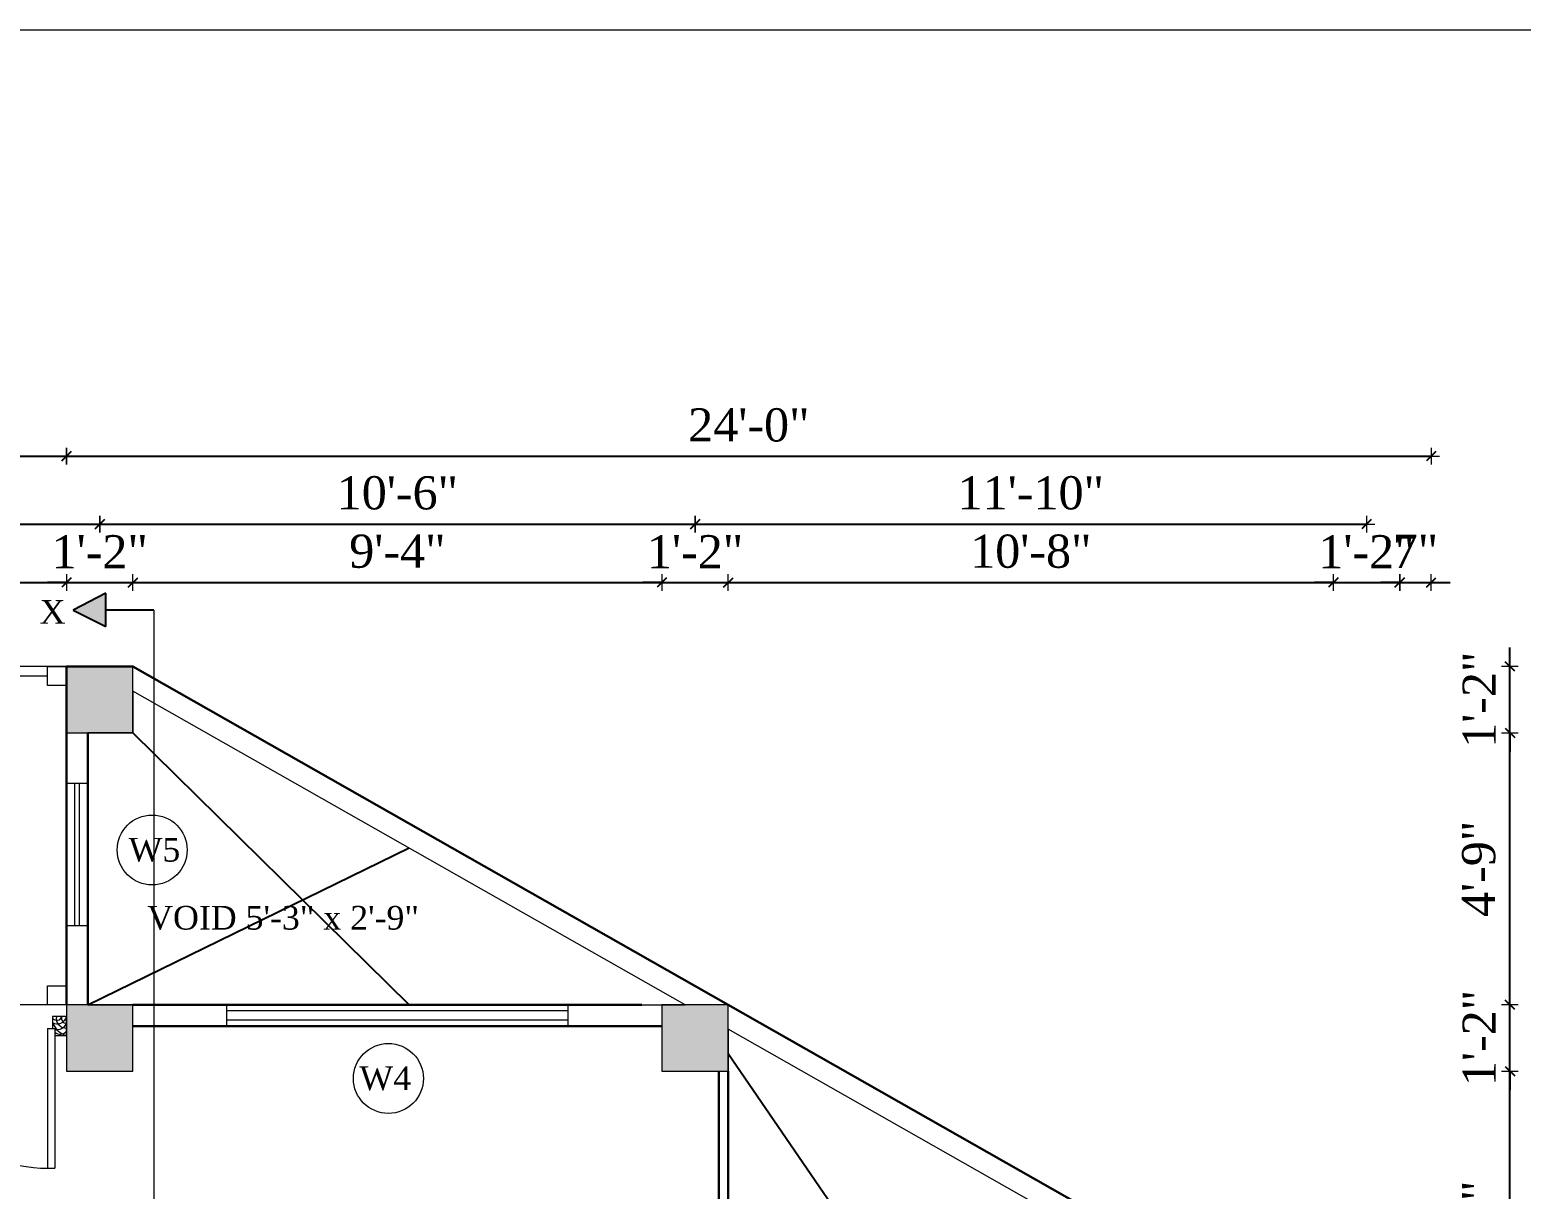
# Model space of a CAD drawing. Header units: inches. Extents: x 151827 to 158466, y -33102 to -30947.
# Drawn here: x 156315.8 to 156630.3, y -31191.8 to -30947.1 of the extents above; entities that cross this region are included whole.
import ezdxf

# ---------------------------------------------------------------- set-up
doc = ezdxf.new("R2010")
doc.units = ezdxf.units.IN
doc.header["$LTSCALE"] = 5
doc.header["$MEASUREMENT"] = 0
for name, color, linetype, lineweight in [('A-WALL', 7, 'Continuous', 9), ('Dimension', 7, 'Continuous', 18), ('DOOR', 62, 'Continuous', 0), ('Dw', 2, 'Continuous', 18), ('ele1', 21, 'Continuous', 20)]:
    doc.layers.add(name, color=color, linetype=linetype, lineweight=lineweight)
doc.layers.add('dim line', color=7, linetype='Continuous', lineweight=15, true_color=0xfab2b2)
doc.layers.add('TEXT', color=6, linetype='Continuous')
doc.layers.add('WALL', color=7, linetype='Continuous')
doc.styles.add('ordinary', font='times.ttf')
doc.dimstyles.new('Copy of 96', dxfattribs={"dimtxt": 7, "dimasz": 4, "dimexe": 0.5, "dimexo": 0.5, "dimgap": 3, "dimtad": 1, "dimdec": 1, "dimzin": 11, "dimdsep": 46, "dimlunit": 4, "dimtxsty": 'ordinary', "dimblk": 'OBLIQUE', "dimcen": 0.09, "dimse1": 1, "dimse2": 1, "dimclrt": 6, "dimazin": 0, "dimtfac": 1, "dimtdec": 1, "dimtix": 1, "dimtmove": 2, "dimatfit": 3, "dimldrblk": 'leader', "dimfxl": 0.5, "dimfxlon": 1, "dimtolj": 1, "dimtzin": 0, "dimarcsym": 0})

# ---------------------------------------------------------------- blocks, each defined once
blk = doc.blocks.new('oblique')
at = {"color": 0, "lineweight": -2}
blk.add_line((0.25, 0.25), (-0.25, -0.25), dxfattribs=at)
at = {"layer": 'dim line', "lineweight": 9}
for p, q in [((-0.4375, 0), (0.4375, 0)), ((0, 0.4375), (0, -0.4375))]:
    blk.add_line(p, q, dxfattribs=at)
blk = doc.blocks.new('*D431')
at = {"layer": 'A-WALL', "color": 0, "lineweight": -2, "ltscale": 5, "transparency": 16777216}
blk.add_line((156627.94, -31233.39), (156627.94, -31166.88), dxfattribs=at)
at = {"layer": 'Defpoints', "color": 0, "ltscale": 5, "transparency": 16777216}
for p in [(156463.07, -31166.88), (156627.94, -31166.88), (156604.68, -31233.39)]:
    blk.add_point(p, dxfattribs=at)
at = {"layer": 'A-WALL', "color": 0, "lineweight": -2, "ltscale": 5, "transparency": 16777216, "xscale": 4, "yscale": 4, "zscale": 4}
for p, rotation in [((156627.94, -31166.88), 90), ((156627.94, -31233.39), 270)]:
    blk.add_blockref('oblique', p, dxfattribs=dict(at, rotation=rotation))
at = {"layer": 'A-WALL', "color": 6, "ltscale": 5, "transparency": 16777216, "insert": (156621.37, -31200.13), "char_height": 7, "attachment_point": 5, "rotation": 90, "style": 'ordinary'}
blk.add_mtext('\\A1;5\'-7"', dxfattribs=at)
blk = doc.blocks.new('_OBLIQUE')
at = {"color": 0, "linetype": 'ByBlock'}
blk.add_line((-0.5, -0.5), (0.5, 0.5), dxfattribs=at)
blk = doc.blocks.new('leader')
at = {"layer": 'Dimension'}
for p, q in [((0, -4.328), (0, 4.328)), ((-4.424, 0), (4.424, 0))]:
    blk.add_line(p, q, dxfattribs=at)
blk = doc.blocks.new('*D432')
at = {"layer": 'A-WALL', "color": 0, "lineweight": -2, "ltscale": 5, "transparency": 16777216}
for p, q in [((156627.94, -31152.88), (156627.94, -31148.88)), ((156627.94, -31166.88), (156627.94, -31152.88)), ((156627.94, -31166.88), (156627.94, -31170.88))]:
    blk.add_line(p, q, dxfattribs=at)
at = {"layer": 'Defpoints', "color": 0, "ltscale": 5, "transparency": 16777216}
for p in [(156463.07, -31152.88), (156627.94, -31152.88), (156463.07, -31166.88)]:
    blk.add_point(p, dxfattribs=at)
at = {"layer": 'A-WALL', "color": 0, "lineweight": -2, "ltscale": 5, "transparency": 16777216, "xscale": 4, "yscale": 4, "zscale": 4}
for p, rotation in [((156627.94, -31152.88), 270), ((156627.94, -31166.88), 90)]:
    blk.add_blockref('oblique', p, dxfattribs=dict(at, rotation=rotation))
at = {"layer": 'A-WALL', "color": 6, "ltscale": 5, "transparency": 16777216, "insert": (156621.44, -31159.88), "char_height": 7, "attachment_point": 5, "rotation": 90, "style": 'ordinary'}
blk.add_mtext('\\A1;1\'-2"', dxfattribs=at)
blk = doc.blocks.new('*D433')
at = {"layer": 'A-WALL', "color": 0, "lineweight": -2, "ltscale": 5, "transparency": 16777216}
blk.add_line((156627.94, -31152.88), (156627.94, -31095.5), dxfattribs=at)
at = {"layer": 'Defpoints', "color": 0, "ltscale": 5, "transparency": 16777216}
for p in [(156337.5, -31095.5), (156627.94, -31095.5), (156463.07, -31152.88)]:
    blk.add_point(p, dxfattribs=at)
at = {"layer": 'A-WALL', "color": 0, "lineweight": -2, "ltscale": 5, "transparency": 16777216, "xscale": 4, "yscale": 4, "zscale": 4}
for p, rotation in [((156627.94, -31095.5), 90), ((156627.94, -31152.88), 270)]:
    blk.add_blockref('oblique', p, dxfattribs=dict(at, rotation=rotation))
at = {"layer": 'A-WALL', "color": 6, "ltscale": 5, "transparency": 16777216, "insert": (156621.37, -31124.19), "char_height": 7, "attachment_point": 5, "rotation": 90, "style": 'ordinary'}
blk.add_mtext('\\A1;4\'-9"', dxfattribs=at)
blk = doc.blocks.new('*D434')
at = {"layer": 'A-WALL', "color": 0, "lineweight": -2, "ltscale": 5, "transparency": 16777216}
for p, q in [((156627.94, -31081.5), (156627.94, -31077.5)), ((156627.94, -31095.5), (156627.94, -31081.5)), ((156627.94, -31095.5), (156627.94, -31099.5))]:
    blk.add_line(p, q, dxfattribs=at)
at = {"layer": 'Defpoints', "color": 0, "ltscale": 5, "transparency": 16777216}
for p in [(156337.5, -31081.5), (156627.94, -31081.5), (156337.5, -31095.5)]:
    blk.add_point(p, dxfattribs=at)
at = {"layer": 'A-WALL', "color": 0, "lineweight": -2, "ltscale": 5, "transparency": 16777216, "xscale": 4, "yscale": 4, "zscale": 4}
for p, rotation in [((156627.94, -31081.5), 270), ((156627.94, -31095.5), 90)]:
    blk.add_blockref('oblique', p, dxfattribs=dict(at, rotation=rotation))
at = {"layer": 'A-WALL', "color": 6, "ltscale": 5, "transparency": 16777216, "insert": (156621.44, -31088.5), "char_height": 7, "attachment_point": 5, "rotation": 90, "style": 'ordinary'}
blk.add_mtext('\\A1;1\'-2"', dxfattribs=at)
blk = doc.blocks.new('*D436')
at = {"layer": 'A-WALL', "color": 0, "lineweight": -2, "ltscale": 5, "transparency": 16777216}
blk.add_line((156642.9, -31240.39), (156642.9, -31159.88), dxfattribs=at)
at = {"layer": 'Defpoints', "color": 0, "ltscale": 5, "transparency": 16777216}
for p in [(156456.07, -31159.88), (156642.9, -31159.88), (156597.68, -31240.39)]:
    blk.add_point(p, dxfattribs=at)
at = {"layer": 'A-WALL', "color": 0, "lineweight": -2, "ltscale": 5, "transparency": 16777216, "xscale": 4, "yscale": 4, "zscale": 4}
for p, rotation in [((156642.9, -31159.88), 90), ((156642.9, -31240.39), 270)]:
    blk.add_blockref('oblique', p, dxfattribs=dict(at, rotation=rotation))
at = {"layer": 'A-WALL', "color": 6, "ltscale": 5, "transparency": 16777216, "insert": (156636.33, -31200.13), "char_height": 7, "attachment_point": 5, "rotation": 90, "style": 'ordinary'}
blk.add_mtext('\\A1;6\'-9"', dxfattribs=at)
blk = doc.blocks.new('*D437')
at = {"layer": 'A-WALL', "color": 0, "lineweight": -2, "ltscale": 5, "transparency": 16777216}
blk.add_line((156642.9, -31159.88), (156642.9, -31088.5), dxfattribs=at)
at = {"layer": 'Defpoints', "color": 0, "ltscale": 5, "transparency": 16777216}
for p in [(156330.5, -31088.5), (156642.9, -31088.5), (156456.07, -31159.88)]:
    blk.add_point(p, dxfattribs=at)
at = {"layer": 'A-WALL', "color": 0, "lineweight": -2, "ltscale": 5, "transparency": 16777216, "xscale": 4, "yscale": 4, "zscale": 4}
for p, rotation in [((156642.9, -31088.5), 90), ((156642.9, -31159.88), 270)]:
    blk.add_blockref('oblique', p, dxfattribs=dict(at, rotation=rotation))
at = {"layer": 'A-WALL', "color": 6, "ltscale": 5, "transparency": 16777216, "insert": (156636.34, -31124.19), "char_height": 7, "attachment_point": 5, "rotation": 90, "style": 'ordinary'}
blk.add_mtext('\\A1;5\'-11"', dxfattribs=at)
blk = doc.blocks.new('*D439')
at = {"layer": 'A-WALL', "color": 0, "lineweight": -2, "ltscale": 5, "transparency": 16777216}
blk.add_line((156216.62, -31063.77), (156323.5, -31063.77), dxfattribs=at)
at = {"layer": 'Defpoints', "color": 0, "ltscale": 5, "transparency": 16777216}
for p in [(156323.5, -31063.77), (156323.5, -31081.5), (156216.62, -31152.88)]:
    blk.add_point(p, dxfattribs=at)
at = {"layer": 'A-WALL', "color": 0, "lineweight": -2, "ltscale": 5, "transparency": 16777216, "xscale": 4, "yscale": 4, "zscale": 4, "rotation": 180}
blk.add_blockref('oblique', (156216.62, -31063.77), dxfattribs=at)
at = {"layer": 'A-WALL', "color": 0, "lineweight": -2, "ltscale": 5, "transparency": 16777216, "xscale": 4, "yscale": 4, "zscale": 4}
blk.add_blockref('oblique', (156323.5, -31063.77), dxfattribs=at)
at = {"layer": 'A-WALL', "color": 6, "ltscale": 5, "transparency": 16777216, "insert": (156270.06, -31057.21), "char_height": 7, "attachment_point": 5, "style": 'ordinary'}
blk.add_mtext('\\A1;8\'-11"', dxfattribs=at)
blk = doc.blocks.new('*D440')
at = {"layer": 'A-WALL', "color": 0, "lineweight": -2, "ltscale": 5, "transparency": 16777216}
for p, q in [((156323.5, -31063.77), (156319.5, -31063.77)), ((156323.5, -31063.77), (156337.5, -31063.77)), ((156337.5, -31063.77), (156341.5, -31063.77))]:
    blk.add_line(p, q, dxfattribs=at)
at = {"layer": 'Defpoints', "color": 0, "ltscale": 5, "transparency": 16777216}
for p in [(156337.5, -31063.77), (156323.5, -31081.5), (156337.5, -31081.5)]:
    blk.add_point(p, dxfattribs=at)
at = {"layer": 'A-WALL', "color": 0, "lineweight": -2, "ltscale": 5, "transparency": 16777216, "xscale": 4, "yscale": 4, "zscale": 4}
blk.add_blockref('oblique', (156323.5, -31063.77), dxfattribs=at)
at = {"layer": 'A-WALL', "color": 0, "lineweight": -2, "ltscale": 5, "transparency": 16777216, "xscale": 4, "yscale": 4, "zscale": 4, "rotation": 180}
blk.add_blockref('oblique', (156337.5, -31063.77), dxfattribs=at)
at = {"layer": 'A-WALL', "color": 6, "ltscale": 5, "transparency": 16777216, "insert": (156330.5, -31057.27), "char_height": 7, "attachment_point": 5, "style": 'ordinary'}
blk.add_mtext('\\A1;1\'-2"', dxfattribs=at)
blk = doc.blocks.new('*D441')
at = {"layer": 'A-WALL', "color": 0, "lineweight": -2, "ltscale": 5, "transparency": 16777216}
blk.add_line((156337.5, -31063.77), (156449.07, -31063.77), dxfattribs=at)
at = {"layer": 'Defpoints', "color": 0, "ltscale": 5, "transparency": 16777216}
for p in [(156449.07, -31063.77), (156337.5, -31081.5), (156449.07, -31152.88)]:
    blk.add_point(p, dxfattribs=at)
at = {"layer": 'A-WALL', "color": 0, "lineweight": -2, "ltscale": 5, "transparency": 16777216, "xscale": 4, "yscale": 4, "zscale": 4, "rotation": 180}
blk.add_blockref('oblique', (156337.5, -31063.77), dxfattribs=at)
at = {"layer": 'A-WALL', "color": 0, "lineweight": -2, "ltscale": 5, "transparency": 16777216, "xscale": 4, "yscale": 4, "zscale": 4}
blk.add_blockref('oblique', (156449.07, -31063.77), dxfattribs=at)
at = {"layer": 'A-WALL', "color": 6, "ltscale": 5, "transparency": 16777216, "insert": (156393.28, -31057.2), "char_height": 7, "attachment_point": 5, "style": 'ordinary'}
blk.add_mtext('\\A1;9\'-4"', dxfattribs=at)
blk = doc.blocks.new('*D442')
at = {"layer": 'A-WALL', "color": 0, "lineweight": -2, "ltscale": 5, "transparency": 16777216}
for p, q in [((156449.07, -31063.77), (156445.07, -31063.77)), ((156449.07, -31063.77), (156463.07, -31063.77)), ((156463.07, -31063.77), (156467.07, -31063.77))]:
    blk.add_line(p, q, dxfattribs=at)
at = {"layer": 'Defpoints', "color": 0, "ltscale": 5, "transparency": 16777216}
for p in [(156463.07, -31063.77), (156449.07, -31152.88), (156463.07, -31152.88)]:
    blk.add_point(p, dxfattribs=at)
at = {"layer": 'A-WALL', "color": 0, "lineweight": -2, "ltscale": 5, "transparency": 16777216, "xscale": 4, "yscale": 4, "zscale": 4}
blk.add_blockref('oblique', (156449.07, -31063.77), dxfattribs=at)
at = {"layer": 'A-WALL', "color": 0, "lineweight": -2, "ltscale": 5, "transparency": 16777216, "xscale": 4, "yscale": 4, "zscale": 4, "rotation": 180}
blk.add_blockref('oblique', (156463.07, -31063.77), dxfattribs=at)
at = {"layer": 'A-WALL', "color": 6, "ltscale": 5, "transparency": 16777216, "insert": (156456.07, -31057.27), "char_height": 7, "attachment_point": 5, "style": 'ordinary'}
blk.add_mtext('\\A1;1\'-2"', dxfattribs=at)
blk = doc.blocks.new('*D443')
at = {"layer": 'A-WALL', "color": 0, "lineweight": -2, "ltscale": 5, "transparency": 16777216}
blk.add_line((156463.07, -31063.77), (156590.68, -31063.77), dxfattribs=at)
at = {"layer": 'Defpoints', "color": 0, "ltscale": 5, "transparency": 16777216}
for p in [(156590.68, -31063.77), (156463.07, -31152.88), (156590.68, -31233.39)]:
    blk.add_point(p, dxfattribs=at)
at = {"layer": 'A-WALL', "color": 0, "lineweight": -2, "ltscale": 5, "transparency": 16777216, "xscale": 4, "yscale": 4, "zscale": 4, "rotation": 180}
blk.add_blockref('oblique', (156463.07, -31063.77), dxfattribs=at)
at = {"layer": 'A-WALL', "color": 0, "lineweight": -2, "ltscale": 5, "transparency": 16777216, "xscale": 4, "yscale": 4, "zscale": 4}
blk.add_blockref('oblique', (156590.68, -31063.77), dxfattribs=at)
at = {"layer": 'A-WALL', "color": 6, "ltscale": 5, "transparency": 16777216, "insert": (156526.88, -31057.21), "char_height": 7, "attachment_point": 5, "style": 'ordinary'}
blk.add_mtext('\\A1;10\'-8"', dxfattribs=at)
blk = doc.blocks.new('*D444')
at = {"layer": 'A-WALL', "color": 0, "lineweight": -2, "ltscale": 5, "transparency": 16777216}
for p, q in [((156590.68, -31063.77), (156586.68, -31063.77)), ((156590.68, -31063.77), (156604.68, -31063.77)), ((156604.68, -31063.77), (156608.68, -31063.77))]:
    blk.add_line(p, q, dxfattribs=at)
at = {"layer": 'Defpoints', "color": 0, "ltscale": 5, "transparency": 16777216}
for p in [(156604.68, -31063.77), (156590.68, -31233.39), (156604.68, -31233.39)]:
    blk.add_point(p, dxfattribs=at)
at = {"layer": 'A-WALL', "color": 0, "lineweight": -2, "ltscale": 5, "transparency": 16777216, "xscale": 4, "yscale": 4, "zscale": 4}
blk.add_blockref('oblique', (156590.68, -31063.77), dxfattribs=at)
at = {"layer": 'A-WALL', "color": 0, "lineweight": -2, "ltscale": 5, "transparency": 16777216, "xscale": 4, "yscale": 4, "zscale": 4, "rotation": 180}
blk.add_blockref('oblique', (156604.68, -31063.77), dxfattribs=at)
at = {"layer": 'A-WALL', "color": 6, "ltscale": 5, "transparency": 16777216, "insert": (156597.68, -31057.27), "char_height": 7, "attachment_point": 5, "style": 'ordinary'}
blk.add_mtext('\\A1;1\'-2"', dxfattribs=at)
blk = doc.blocks.new('*D445')
at = {"layer": 'A-WALL', "color": 0, "lineweight": -2, "ltscale": 5, "transparency": 16777216}
blk.add_line((156209.62, -31051.45), (156330.5, -31051.45), dxfattribs=at)
at = {"layer": 'Defpoints', "color": 0, "ltscale": 5, "transparency": 16777216}
for p in [(156330.5, -31051.45), (156209.62, -31159.88), (156330.5, -31159.88)]:
    blk.add_point(p, dxfattribs=at)
at = {"layer": 'A-WALL', "color": 0, "lineweight": -2, "ltscale": 5, "transparency": 16777216, "xscale": 4, "yscale": 4, "zscale": 4, "rotation": 180}
blk.add_blockref('oblique', (156209.62, -31051.45), dxfattribs=at)
at = {"layer": 'A-WALL', "color": 0, "lineweight": -2, "ltscale": 5, "transparency": 16777216, "xscale": 4, "yscale": 4, "zscale": 4}
blk.add_blockref('oblique', (156330.5, -31051.45), dxfattribs=at)
at = {"layer": 'A-WALL', "color": 6, "ltscale": 5, "transparency": 16777216, "insert": (156270.06, -31044.89), "char_height": 7, "attachment_point": 5, "style": 'ordinary'}
blk.add_mtext('\\A1;10\'-1"', dxfattribs=at)
blk = doc.blocks.new('*D446')
at = {"layer": 'A-WALL', "color": 0, "lineweight": -2, "ltscale": 5, "transparency": 16777216}
blk.add_line((156330.5, -31051.45), (156456.07, -31051.45), dxfattribs=at)
at = {"layer": 'Defpoints', "color": 0, "ltscale": 5, "transparency": 16777216}
for p in [(156456.07, -31051.45), (156330.5, -31159.88), (156456.07, -31159.88)]:
    blk.add_point(p, dxfattribs=at)
at = {"layer": 'A-WALL', "color": 0, "lineweight": -2, "ltscale": 5, "transparency": 16777216, "xscale": 4, "yscale": 4, "zscale": 4, "rotation": 180}
blk.add_blockref('oblique', (156330.5, -31051.45), dxfattribs=at)
at = {"layer": 'A-WALL', "color": 0, "lineweight": -2, "ltscale": 5, "transparency": 16777216, "xscale": 4, "yscale": 4, "zscale": 4}
blk.add_blockref('oblique', (156456.07, -31051.45), dxfattribs=at)
at = {"layer": 'A-WALL', "color": 6, "ltscale": 5, "transparency": 16777216, "insert": (156393.28, -31044.89), "char_height": 7, "attachment_point": 5, "style": 'ordinary'}
blk.add_mtext('\\A1;10\'-6"', dxfattribs=at)
blk = doc.blocks.new('*D447')
at = {"layer": 'A-WALL', "color": 0, "lineweight": -2, "ltscale": 5, "transparency": 16777216}
blk.add_line((156456.07, -31051.45), (156597.68, -31051.45), dxfattribs=at)
at = {"layer": 'Defpoints', "color": 0, "ltscale": 5, "transparency": 16777216}
for p in [(156597.68, -31051.45), (156456.07, -31159.88), (156597.68, -31240.39)]:
    blk.add_point(p, dxfattribs=at)
at = {"layer": 'A-WALL', "color": 0, "lineweight": -2, "ltscale": 5, "transparency": 16777216, "xscale": 4, "yscale": 4, "zscale": 4, "rotation": 180}
blk.add_blockref('oblique', (156456.07, -31051.45), dxfattribs=at)
at = {"layer": 'A-WALL', "color": 0, "lineweight": -2, "ltscale": 5, "transparency": 16777216, "xscale": 4, "yscale": 4, "zscale": 4}
blk.add_blockref('oblique', (156597.68, -31051.45), dxfattribs=at)
at = {"layer": 'A-WALL', "color": 6, "ltscale": 5, "transparency": 16777216, "insert": (156526.88, -31044.89), "char_height": 7, "attachment_point": 5, "style": 'ordinary'}
blk.add_mtext('\\A1;11\'-10"', dxfattribs=at)
blk = doc.blocks.new('*D448')
at = {"layer": 'A-WALL', "color": 0, "lineweight": -2, "ltscale": 5, "transparency": 16777216}
blk.add_line((156202.62, -31037.12), (156323.5, -31037.12), dxfattribs=at)
at = {"layer": 'Defpoints', "color": 0, "ltscale": 5, "transparency": 16777216}
for p in [(156323.5, -31037.12), (156323.5, -31081.5), (156202.62, -31152.88)]:
    blk.add_point(p, dxfattribs=at)
at = {"layer": 'A-WALL', "color": 0, "lineweight": -2, "ltscale": 5, "transparency": 16777216, "xscale": 4, "yscale": 4, "zscale": 4, "rotation": 180}
blk.add_blockref('oblique', (156202.62, -31037.12), dxfattribs=at)
at = {"layer": 'A-WALL', "color": 0, "lineweight": -2, "ltscale": 5, "transparency": 16777216, "xscale": 4, "yscale": 4, "zscale": 4}
blk.add_blockref('oblique', (156323.5, -31037.12), dxfattribs=at)
at = {"layer": 'A-WALL', "color": 6, "ltscale": 5, "transparency": 16777216, "insert": (156263.06, -31030.56), "char_height": 7, "attachment_point": 5, "style": 'ordinary'}
blk.add_mtext('\\A1;10\'-1"', dxfattribs=at)
blk = doc.blocks.new('*D449')
at = {"layer": 'A-WALL', "color": 0, "lineweight": -2, "ltscale": 5, "transparency": 16777216}
blk.add_line((156323.5, -31037.12), (156611.31, -31037.12), dxfattribs=at)
at = {"layer": 'Defpoints', "color": 0, "ltscale": 5, "transparency": 16777216}
for p in [(156611.31, -31037.12), (156323.5, -31081.5), (156611.31, -31237.15)]:
    blk.add_point(p, dxfattribs=at)
at = {"layer": 'A-WALL', "color": 0, "lineweight": -2, "ltscale": 5, "transparency": 16777216, "xscale": 4, "yscale": 4, "zscale": 4, "rotation": 180}
blk.add_blockref('oblique', (156323.5, -31037.12), dxfattribs=at)
at = {"layer": 'A-WALL', "color": 0, "lineweight": -2, "ltscale": 5, "transparency": 16777216, "xscale": 4, "yscale": 4, "zscale": 4}
blk.add_blockref('oblique', (156611.31, -31037.12), dxfattribs=at)
at = {"layer": 'A-WALL', "color": 6, "ltscale": 5, "transparency": 16777216, "insert": (156467.41, -31030.56), "char_height": 7, "attachment_point": 5, "style": 'ordinary'}
blk.add_mtext('\\A1;24\'-0"', dxfattribs=at)
blk = doc.blocks.new('*D451')
at = {"layer": 'A-WALL', "color": 0, "lineweight": -2, "ltscale": 5, "transparency": 16777216}
blk.add_line((156656.86, -31237.15), (156656.86, -31081.5), dxfattribs=at)
at = {"layer": 'Defpoints', "color": 0, "ltscale": 5, "transparency": 16777216}
for p in [(156337.5, -31081.5), (156656.86, -31081.5), (156611.31, -31237.15)]:
    blk.add_point(p, dxfattribs=at)
at = {"layer": 'A-WALL', "color": 0, "lineweight": -2, "ltscale": 5, "transparency": 16777216, "xscale": 4, "yscale": 4, "zscale": 4}
for p, rotation in [((156656.86, -31081.5), 90), ((156656.86, -31237.15), 270)]:
    blk.add_blockref('oblique', p, dxfattribs=dict(at, rotation=rotation))
at = {"layer": 'A-WALL', "color": 6, "ltscale": 5, "transparency": 16777216, "insert": (156650.29, -31159.32), "char_height": 7, "attachment_point": 5, "rotation": 90, "style": 'ordinary'}
blk.add_mtext('\\A1;13\'-0"', dxfattribs=at)
blk = doc.blocks.new('*D474')
at = {"layer": 'A-WALL', "color": 0, "lineweight": -2, "ltscale": 5, "transparency": 16777216}
blk.add_line((156175.21, -31159.06), (156176.97, -31084.86), dxfattribs=at)
at = {"layer": 'Defpoints', "color": 0, "ltscale": 5, "transparency": 16777216}
for p in [(156176.97, -31084.86), (156330.5, -31088.5), (156209.62, -31159.88)]:
    blk.add_point(p, dxfattribs=at)
at = {"layer": 'A-WALL', "color": 0, "lineweight": -2, "ltscale": 5, "transparency": 16777216, "xscale": 4, "yscale": 4, "zscale": 4}
for p, rotation in [((156176.97, -31084.86), 88.64238169298181), ((156175.21, -31159.06), 268.6423816929818)]:
    blk.add_blockref('oblique', p, dxfattribs=dict(at, rotation=rotation))
at = {"layer": 'A-WALL', "color": 6, "ltscale": 5, "transparency": 16777216, "insert": (156169.54, -31121.8), "char_height": 7, "attachment_point": 5, "rotation": 88.6424, "style": 'ordinary'}
blk.add_mtext('\\A1;6\'-2"', dxfattribs=at)
blk = doc.blocks.new('A$C27B36B59')
at = {"layer": 'DOOR'}
for p, q in [((0, 4), (0, 0)), ((2.5, 4), (0, 4)), ((2.5, 2.5), (2.5, 4)), ((0, 0), (3, 0)), ((3, 2.5), (2.5, 2.5)), ((3, 0), (3, 2.5))]:
    blk.add_line(p, q, dxfattribs=at)
for centre, radius, start, end in [((-1.4, -0.54), 4.75, 22.1411, 72.838), ((1.34, 2.09), 1.64, 45.138, 144.8948), ((2.21, 0.3), 2.49, 83.3149, 152.658), ((0.13, 0.37), 2.05, 349.4875, 93.6805), ((1.96, -0.47), 2.01, 58.7447, 166.495), ((-0.06, 0.32), 1.13, 343.542, 86.947), ((2.08, -0.4), 1.17, 38.2816, 160.1519)]:
    blk.add_arc(centre, radius, start, end, dxfattribs=at)
blk = doc.blocks.new('D2')
at = {"layer": 'DOOR'}
for p, q in [((74473.95, 24047.59), (74473.95, 24018.09)), ((74473.95, 24047.59), (74475.45, 24047.59)), ((74475.45, 24047.59), (74475.45, 24018.13))]:
    blk.add_line(p, q, dxfattribs=at)
blk.add_arc((74473.95, 24047.59), 29.5, 180, 272.9146, dxfattribs=at)
at = {"layer": 'DOOR', "xscale": -1, "rotation": 180}
blk.add_blockref('A$C27B36B59', (74441.95, 24050.09), dxfattribs=at)
at = {"layer": 'DOOR', "rotation": 180}
blk.add_blockref('A$C27B36B59', (74477.95, 24050.09), dxfattribs=at)
blk = doc.blocks.new('*D477')
at = {"layer": 'A-WALL', "color": 0, "lineweight": -2, "ltscale": 5, "transparency": 16777216}
for p, q in [((156604.68, -31063.77), (156600.68, -31063.77)), ((156604.68, -31063.77), (156611.31, -31063.77)), ((156611.31, -31063.77), (156615.31, -31063.77))]:
    blk.add_line(p, q, dxfattribs=at)
at = {"layer": 'Defpoints', "color": 0, "ltscale": 5, "transparency": 16777216}
for p in [(156611.31, -31063.77), (156604.68, -31233.39, -72.71), (156611.31, -31237.15, -72.71)]:
    blk.add_point(p, dxfattribs=at)
at = {"layer": 'A-WALL', "color": 0, "lineweight": -2, "ltscale": 5, "transparency": 16777216, "xscale": 4, "yscale": 4, "zscale": 4}
blk.add_blockref('oblique', (156604.68, -31063.77), dxfattribs=at)
at = {"layer": 'A-WALL', "color": 0, "lineweight": -2, "ltscale": 5, "transparency": 16777216, "xscale": 4, "yscale": 4, "zscale": 4, "rotation": 180}
blk.add_blockref('oblique', (156611.31, -31063.77), dxfattribs=at)
at = {"layer": 'A-WALL', "color": 6, "ltscale": 5, "transparency": 16777216, "insert": (156608, -31057.2), "char_height": 7, "attachment_point": 5, "style": 'ordinary'}
blk.add_mtext('\\A1;7"', dxfattribs=at)

msp = doc.modelspace()

# ---------------------------------------------------------------- hatches: boundary and pattern name
at = {"ltscale": 5}
msp.add_hatch(color=256, dxfattribs=at).paths.add_polyline_path([(156331.79, -31073.02), (156331.79, -31066.01), (156324.9, -31069.59)])
at = {"layer": 'WALL', "linetype": 'ByBlock', "ltscale": 5, "true_color": 0xf8991e}
h = msp.add_hatch(color=30, dxfattribs=at)
h.dxf.hatch_style = 1
h.paths.add_polyline_path([(156323.5, -31095.5), (156337.5, -31095.5), (156337.5, -31081.5), (156323.5, -31081.5)])
h = msp.add_hatch(color=30, dxfattribs=at)
h.dxf.hatch_style = 1
h.paths.add_polyline_path([(156323.5, -31166.88), (156337.5, -31166.88), (156337.5, -31152.88), (156323.5, -31152.88)])
h = msp.add_hatch(color=30, dxfattribs=at)
h.dxf.hatch_style = 1
h.paths.add_polyline_path([(156463.07, -31166.88), (156463.07, -31152.88), (156449.07, -31152.88), (156449.07, -31166.88)])

# ---------------------------------------------------------------- linework, layer by layer
at = {"ltscale": 5}
for p, q in [((156331.79, -31066.01, -72.71), (156324.9, -31069.59, -72.71)), ((156331.79, -31073.02, -72.71), (156331.79, -31066.01, -72.71)), ((156324.9, -31069.59, -72.71), (156331.79, -31073.02, -72.71)), ((156341.89, -31069.59, -72.71), (156331.79, -31069.59, -72.71))]:
    msp.add_line(p, q, dxfattribs=at)
at = {"layer": 'A-WALL', "ltscale": 5}
for p, q in [((156341.89, -31069.59, -72.71), (156341.89, -31358.16, -72.71)), ((156323.5, -31081.5, -72.71), (156204.31, -31081.5, -72.71)), ((156319.5, -31083.5, -72.71), (156208.31, -31083.5, -72.71)), ((156328, -31106.19, -72.71), (156323.5, -31106.19, -72.71)), ((156328, -31136.19, -72.71), (156323.5, -31136.19, -72.71)), ((156319.5, -31152.88, -72.71), (156202.62, -31152.88, -72.71)), ((156357.28, -31157.38, -72.71), (156357.28, -31152.88, -72.71)), ((156429.28, -31157.38, -72.71), (156429.28, -31152.88, -72.71))]:
    msp.add_line(p, q, dxfattribs=at)
at = {"layer": 'A-WALL', "lineweight": 30}
for p, q in [((156323.5, -31081.5, -72.71), (156323.5, -31152.88, -72.71)), ((156337.5, -31081.5, -72.71), (156323.5, -31081.5, -72.71)), ((156337.5, -31081.5, -72.71), (156463.07, -31152.88, -72.71)), ((156328, -31095.5, -72.71), (156328, -31152.88, -72.71)), ((156328, -31095.5, -72.71), (156328, -31152.88, -72.71)), ((156337.5, -31152.88, -72.71), (156444.86, -31152.88, -72.71)), ((156463.07, -31152.88, -72.71), (156611.31, -31237.15, -72.71)), ((156449.07, -31157.38, -72.71), (156337.5, -31157.38, -72.71)), ((156461.07, -31166.88, -72.71), (156461.07, -31293.66, -72.71)), ((156463.07, -31166.88, -72.71), (156463.07, -31293.66, -72.71))]:
    msp.add_line(p, q, dxfattribs=at)
at = {"layer": 'A-WALL', "ltscale": 5, "elevation": -72.71}
for points in [[(156319.5, -31081.5), (156323.5, -31081.5), (156323.5, -31085.5), (156319.5, -31085.5)], [(156323.5, -31095.5), (156337.5, -31095.5), (156337.5, -31081.5), (156323.5, -31081.5)], [(156337.5, -31086.67), (156337.5, -31095.5), (156328, -31095.5), (156328, -31116.88), (156328, -31152.88), (156337.5, -31152.88), (156453.96, -31152.88)], [(156319.5, -31148.88), (156323.5, -31148.88), (156323.5, -31152.88), (156319.5, -31152.88)], [(156323.5, -31166.88), (156337.5, -31166.88), (156337.5, -31152.88), (156323.5, -31152.88)], [(156449.07, -31166.88), (156463.07, -31166.88), (156463.07, -31152.88), (156449.07, -31152.88)]]:
    msp.add_lwpolyline(points, close=True, dxfattribs=at)
msp.add_lwpolyline([(156463.07, -31298.16), (156463.07, -31298.16), (156552.08, -31298.16), (156552.08, -31293.16), (156566.08, -31293.16), (156566.08, -31298.87), (156599.35, -31247.39), (156590.68, -31247.39), (156590.68, -31233.39), (156595.58, -31233.39), (156463.07, -31158.05), (156463.07, -31298.16)], dxfattribs=at)
at = {"layer": 'A-WALL', "ltscale": 5}
for centre in [(156341.55, -31120.21, -72.71), (156391.38, -31168.42, -72.71)]:
    msp.add_circle(centre, 7.38, dxfattribs=at)
at = {"layer": 'Dw', "color": 3}
for p, q in [((156325.25, -31136.19, -72.71), (156325.25, -31106.19, -72.71)), ((156326.25, -31136.19, -72.71), (156326.25, -31106.19, -72.71)), ((156429.28, -31154.13, -72.71), (156357.28, -31154.13, -72.71)), ((156429.28, -31156.13, -72.71), (156357.28, -31156.13, -72.71))]:
    msp.add_line(p, q, dxfattribs=at)
at = {"layer": 'ele1', "elevation": -72.71}
msp.add_lwpolyline([(155380.93, -30947.13), (158465.9, -30947.13), (158465.9, -33102.46), (155380.93, -33102.46)], close=True, dxfattribs=at)
msp.add_lwpolyline([(155380.93, -30947.13), (158465.9, -30947.13), (158465.9, -33102.46), (155380.93, -33102.46)], close=True, dxfattribs=at)
at = {"layer": 'WALL', "color": 30, "linetype": 'ByBlock', "ltscale": 5, "true_color": 0xf8991e}
for p, q in [((156337.5, -31095.5, -72.71), (156395.73, -31152.88, -72.71)), ((156328, -31152.88, -72.71), (156395.73, -31119.77, -72.71)), ((156552.08, -31293.16, -72.71), (156463.07, -31163.23, -72.71))]:
    msp.add_line(p, q, dxfattribs=at)

# ---------------------------------------------------------------- block references
at = {"layer": 'WALL', "color": 2, "linetype": 'ByBlock'}
msp.add_blockref('D2', (81845.55, -55205.47, -72.71), dxfattribs=at)

# ---------------------------------------------------------------- texts
at = {"layer": 'TEXT', "style": 'ordinary'}
for s, p in [('X', (156317.83, -31072.47, -72.71)), ('W5', (156336.58, -31122.66, -72.71)), ('VOID 5\'-3" x 2\'-9"', (156340.5, -31137.01, -72.71)), ('W4', (156385.27, -31170.87, -72.71))]:
    msp.add_text(s, height=5, dxfattribs=at).set_placement(p)

# ---------------------------------------------------------------- dimensions: what is measured, and where the dimension line sits
at = {"layer": 'A-WALL', "ltscale": 5}
for base, p1, p2, picture, middle in [((156323.5, -31037.12, -72.71), (156202.62, -31152.88, -72.71), (156323.5, -31081.5, -72.71), '*D448', (156263.06, -31030.56, -72.71)), ((156611.31, -31037.12, -72.71), (156323.5, -31081.5, -72.71), (156611.31, -31237.15, -72.71), '*D449', (156467.41, -31030.56, -72.71)), ((156330.5, -31051.45, -72.71), (156209.62, -31159.88, -72.71), (156330.5, -31159.88, -72.71), '*D445', (156270.06, -31044.89, -72.71)), ((156456.07, -31051.45, -72.71), (156330.5, -31159.88, -72.71), (156456.07, -31159.88, -72.71), '*D446', (156393.28, -31044.89, -72.71)), ((156597.68, -31051.45, -72.71), (156456.07, -31159.88, -72.71), (156597.68, -31240.39, -72.71), '*D447', (156526.88, -31044.89, -72.71)), ((156323.5, -31063.77, -72.71), (156216.62, -31152.88, -72.71), (156323.5, -31081.5, -72.71), '*D439', (156270.06, -31057.21, -72.71)), ((156337.5, -31063.77, -72.71), (156323.5, -31081.5, -72.71), (156337.5, -31081.5, -72.71), '*D440', (156330.5, -31057.27, -72.71)), ((156449.07, -31063.77, -72.71), (156337.5, -31081.5, -72.71), (156449.07, -31152.88, -72.71), '*D441', (156393.28, -31057.2, -72.71)), ((156463.07, -31063.77, -72.71), (156449.07, -31152.88, -72.71), (156463.07, -31152.88, -72.71), '*D442', (156456.07, -31057.27, -72.71)), ((156590.68, -31063.77, -72.71), (156463.07, -31152.88, -72.71), (156590.68, -31233.39, -72.71), '*D443', (156526.88, -31057.21, -72.71)), ((156604.68, -31063.77, -72.71), (156590.68, -31233.39, -72.71), (156604.68, -31233.39, -72.71), '*D444', (156597.68, -31057.27, -72.71)), ((156611.31, -31063.77), (156604.68, -31233.39, -72.71), (156611.31, -31237.15, -72.71), '*D477', (156608, -31057.2))]:
    dim = msp.add_linear_dim(base=base, p1=p1, p2=p2, dimstyle='Copy of 96', override={"dimdec": 0, "dimblk": 'oblique', "dimtdec": 0, "dimarcsym": 1}, dxfattribs=at)
    dim.commit()
    dim.dimension.update_dxf_attribs({"geometry": picture, "text_midpoint": middle})
for base, p1, p2, angle, picture, middle in [((156627.94, -31081.5, -72.71), (156337.5, -31095.5, -72.71), (156337.5, -31081.5, -72.71), 90, '*D434', (156621.44, -31088.5, -72.71)), ((156656.86, -31081.5, -72.71), (156611.31, -31237.15, -72.71), (156337.5, -31081.5, -72.71), 90, '*D451', (156650.29, -31159.32, -72.71)), ((156176.97, -31084.86, -72.71), (156209.62, -31159.88, -72.71), (156330.5, -31088.5, -72.71), 268.6424, '*D474', (156169.54, -31121.8, -72.71)), ((156642.9, -31088.5, -72.71), (156456.07, -31159.88, -72.71), (156330.5, -31088.5, -72.71), 90, '*D437', (156636.34, -31124.19, -72.71)), ((156627.94, -31095.5, -72.71), (156463.07, -31152.88, -72.71), (156337.5, -31095.5, -72.71), 90, '*D433', (156621.37, -31124.19, -72.71)), ((156627.94, -31152.88, -72.71), (156463.07, -31166.88, -72.71), (156463.07, -31152.88, -72.71), 90, '*D432', (156621.44, -31159.88, -72.71)), ((156642.9, -31159.88, -72.71), (156597.68, -31240.39, -72.71), (156456.07, -31159.88, -72.71), 90, '*D436', (156636.33, -31200.13, -72.71)), ((156627.94, -31166.88, -72.71), (156604.68, -31233.39, -72.71), (156463.07, -31166.88, -72.71), 90, '*D431', (156621.37, -31200.13, -72.71))]:
    dim = msp.add_linear_dim(base=base, p1=p1, p2=p2, angle=angle, dimstyle='Copy of 96', override={"dimdec": 0, "dimblk": 'oblique', "dimtdec": 0, "dimarcsym": 1}, dxfattribs=at)
    dim.commit()
    dim.dimension.update_dxf_attribs({"geometry": picture, "text_midpoint": middle})

doc.saveas('drawing.dxf')
